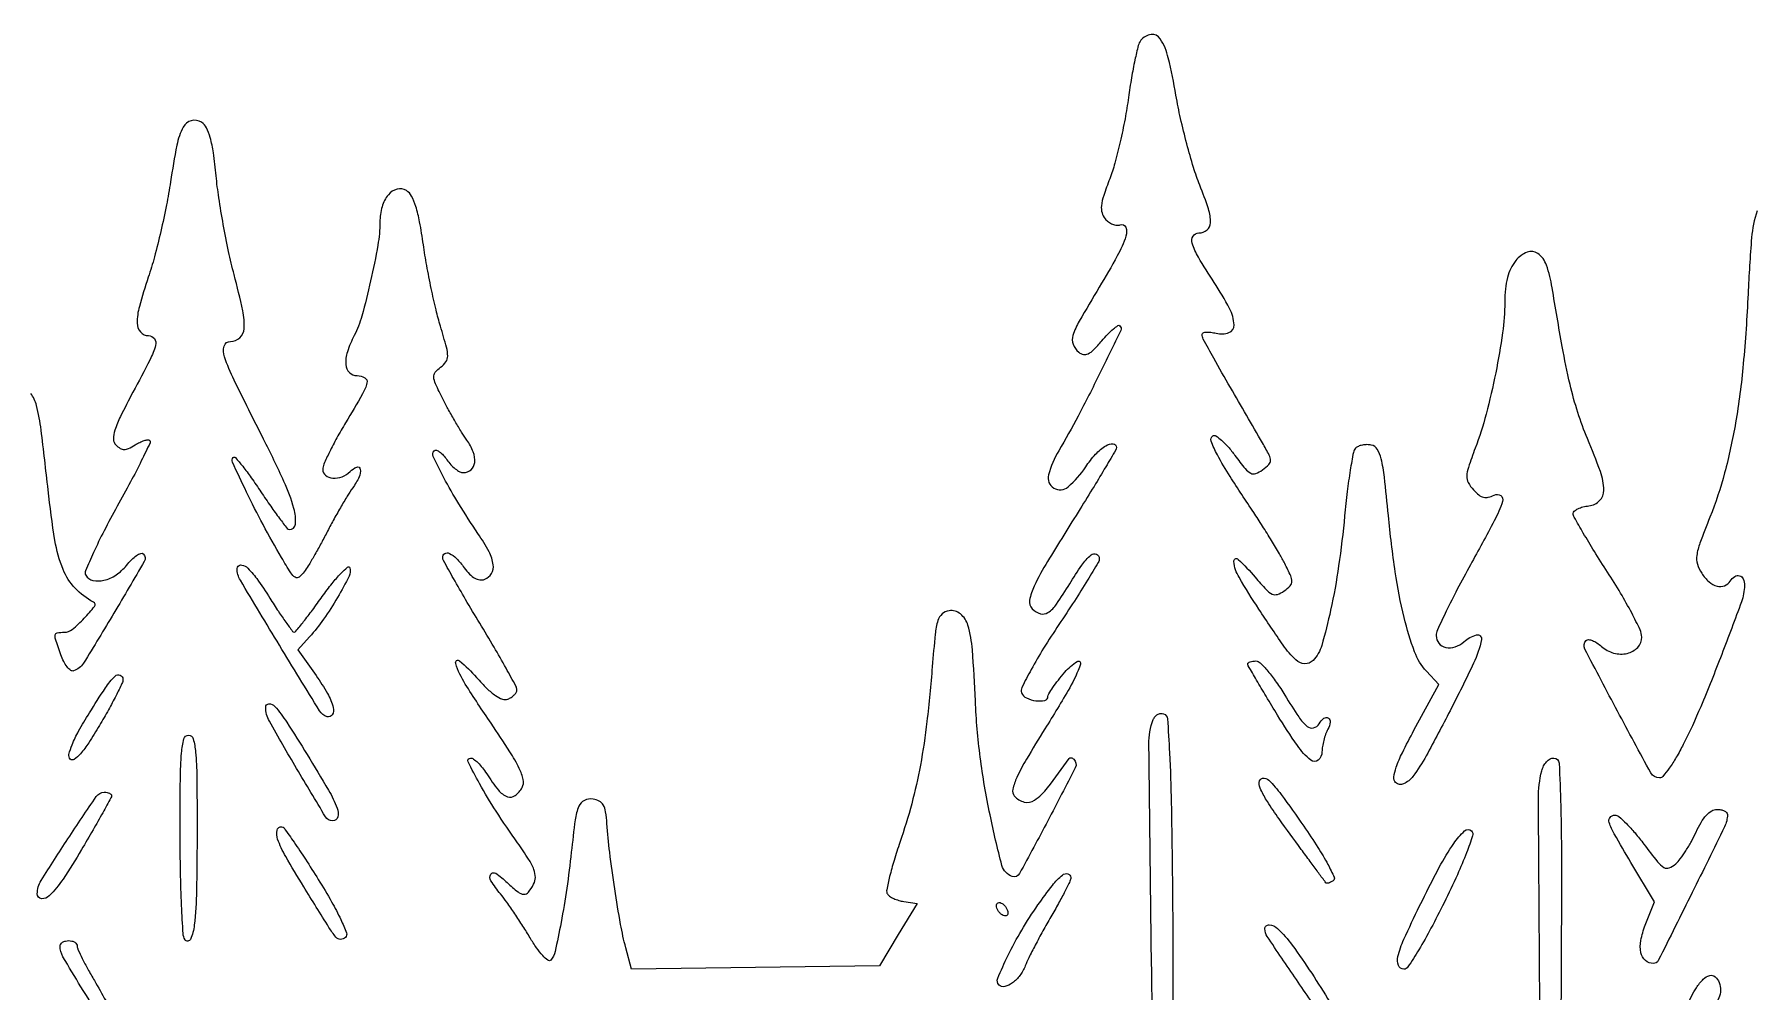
# Model space of a CAD drawing. Extents: x 118 to 879, y 65 to 960.
# Drawn here: x 375.5 to 676.9, y 792.1 to 959.8 of the extents above; entities that cross this region are included whole.
import ezdxf

# ---------------------------------------------------------------- set-up
doc = ezdxf.new("R2010")
doc.units = 0

msp = doc.modelspace()

# ---------------------------------------------------------------- linework, layer by layer
msp.add_lwpolyline([(677.199196, 928.852145, 0.061426), (676.238892, 924.175304, 0.008621), (675.621214, 914.317396, -0.011615), (674.777567, 902.031937, -0.019336), (673.428238, 891.747674, -0.02263), (671.511624, 882.944681, -0.030319), (668.940318, 875.191979, 0.006379), (667.186542, 870.64487, 0.052468), (666.636994, 868.497253, 0.109945), (666.74927, 866.969072, 0.072047), (667.498207, 865.362392, 0.06658), (668.778272, 863.882145, 0.115231), (670.202305, 863.112714, 0.159144), (671.506147, 863.177584, 0.164425), (672.5, 864, -0.105948), (673.279954, 864.812957, -0.225763), (674.121047, 864.940871, -0.222084), (674.761126, 864.367783, -0.103433), (674.984635, 863.25, -0.085651), (674.461522, 860.369789, -0.00408), (671.004827, 851.15022, -0.007394), (667.321821, 841.973364, -0.018249), (664.278477, 835.388678, -0.015058), (663.047302, 833.132609, -0.02194), (661.818148, 831.229799, -0.018522), (660.713136, 829.789574, -0.223437), (660.097489, 829.5, -0.273999), (658.589232, 830.393611, -0.003077), (652.762562, 841.189764, -0.002859), (647.041667, 852.097833, -0.326598), (647.276432, 853.609766, -0.227215), (647.689897, 853.755352, -0.067909), (648.356257, 853.589528, -0.053088), (649.148763, 853.171301, -0.035992), (649.953574, 852.542015, 0.118404), (652.080703, 851.380364, 0.123686), (654.467202, 851.337352, 0.148488), (656.293087, 852.389881, 0.190519), (657, 854.177771, 0.111266), (656.709534, 855.466896, 0.010294), (655.2375, 858.409639, 0.012861), (653.297923, 861.876036, 0.009744), (651, 865.57949, -0.004652), (648.700823, 869.202089, -0.006923), (646.7625, 872.418325, -0.003387), (645.179928, 875.171092, -0.129463), (645, 875.854348, -0.222369), (645.192424, 876.265623, -0.061406), (645.807812, 876.662592, -0.049577), (646.696939, 876.988329, -0.034398), (647.75, 877.183578, 0.171092), (649.626626, 878.098115, 0.202742), (650.350063, 879.917962, 0.080552), (649.747948, 883.181489, 0.01452), (647.494685, 888.952549, -0.02321), (645.80694, 893.507236, -0.019632), (644.440756, 898.459129, -0.013146), (643.07542, 905.070633, -0.003746), (641.303211, 915.403199, 0.042655), (640.309429, 919.334004, 0.150695), (638.788418, 921.411255, 0.265316), (636.944113, 921.635416, 0.122067), (634.93735, 920.139216, 0.059306), (634.070215, 918.782563, 0.04768), (633.467897, 917.157598, 0.040556), (633.11498, 915.202743, 0.02439), (633, 912.847058, -0.034844), (632.627151, 907.503249, -0.01504), (631.423239, 900.464242, -0.015062), (629.738744, 893.25679, -0.024582), (627.830806, 887.277334, 0.008041), (626.635271, 883.918367, 0.071294), (626.349131, 882.376677, 0.137287), (626.61555, 881.247488, 0.057813), (627.5297, 879.967182, 0.04029), (628.466758, 879.085966, 0.107658), (629.28403, 878.681383, 0.123235), (630.125921, 878.681427, 0.061606), (631.125867, 879.067362, -0.283805), (632.292006, 878.995353, -0.331796), (632.628353, 877.964272, -0.040295), (631.159306, 874.546529, -0.00418), (627, 866.839053, 0.00541), (624.701273, 862.55416, 0.007734), (622.7625, 858.700365, 0.004615), (621.218045, 855.431723, 0.108468), (621, 854.438436, 0.172156), (621.470748, 853.111741, 0.170223), (622.674669, 852.370882, 0.136213), (624.307788, 852.462968, 0.102476), (625.865986, 853.378719, -0.122916), (628.076955, 854.560746, -0.551401), (628.931118, 853.746491, -0.061409), (627.554744, 849.609586, -0.008058), (623.434676, 841.293029, -0.005181), (619.252184, 833.384036, -0.037991), (616.934162, 829.789382, -0.120534), (615.301443, 828.463134, -0.316935), (613.892803, 828.707197, -0.234127), (613.574607, 829.650207, -0.050897), (613.988464, 831.36929, -0.030993), (615.072826, 833.93462, -0.008335), (617.109864, 837.861234), (621.448409, 845.893788), (619.304928, 848.196894, -0.100141), (617.221882, 851.595194, -0.027614), (615.390073, 857.622013, -0.023377), (613.829648, 865.601793, -0.012833), (612.630616, 875.487467, 0.004316), (611.92955, 882.225803, 0.031402), (611.363337, 885.426617, 0.076704), (610.668003, 887.113508, 0.212216), (609.637747, 887.831247, 0.050374), (608.863217, 887.900823, 0.046119), (608.066423, 887.818263, 0.049146), (607.365499, 887.606324, 0.098707), (606.886692, 887.286692, 0.151289), (606.491529, 886.537011, 0.005937), (605.949873, 883.435973, 0.010063), (605.420027, 879.701146, 0.006891), (604.962569, 875.442912, -0.012573), (603.918788, 866.667135, -0.017709), (602.5163, 858.913285, -0.016538), (600.953235, 852.725505, -0.120258), (599.442355, 850.085903, -0.221872), (597.981092, 849.510899, -0.175827), (596.406639, 850.19498, -0.051997), (594.20396, 852.76324, -0.006019), (589.95822, 859.063638, -0.012012), (586.473906, 864.659403, -0.104834), (585.547492, 867.417992, -0.696973), (586.320082, 867.808989, -0.03029), (589.309907, 864.671826, 0.011772), (591.221877, 862.510841, 0.095082), (592.284616, 861.730559, 0.193306), (593.21834, 861.672755, 0.079006), (594.367477, 862.267738, 0.041726), (595.421483, 863.190024, 0.188848), (595.730236, 863.930083, 0.113613), (595.528998, 864.901309, 0.011071), (594.472944, 867.072485, 0.01313), (593.546143, 868.764538, 0.004808), (592.15054, 871.108793, 0.004762), (590.575366, 873.643045, 0.005687), (589.041199, 876, -0.004353), (584.892506, 882.336629, -0.02021), (582.679702, 886.108399, -0.030265), (581.574432, 888.520681, -0.361166), (581.878059, 889.424637, -0.2911), (582.41662, 889.417652, -0.035253), (583.404448, 888.666717, -0.033023), (584.559137, 887.509509, -0.021051), (585.749632, 886.02581, 0.010972), (587.543917, 883.6949, 0.102177), (588.518468, 882.891932, 0.213141), (589.413818, 882.833183, 0.071968), (590.588948, 883.472362, 0.03527), (591.704366, 884.435689, 0.199977), (591.99883, 885.145628, 0.121824), (591.772832, 886.0533, 0.010043), (590.58152, 888.200369, -0.00071), (584.948199, 897.920965, -0.004165), (582.039185, 903.055362, -0.003478), (580.213982, 906.394838, -0.123938), (580, 907.244837, -0.314009), (580.180284, 907.503599, -0.07171), (580.731638, 907.621452, -0.04986), (581.535779, 907.595526, -0.028517), (582.490682, 907.412983, 0.149931), (584.704665, 907.527638, 0.32695), (585.599475, 908.865737, 0.111808), (584.820231, 911.734173, 0.022378), (582.11087, 916.329831, -0.009665), (579.351437, 920.749654, -0.060088), (578.266979, 923.186187, -0.215832), (578.42537, 924.432417, -0.260471), (579.440983, 925, 0.176846), (580.868292, 925.521127, 0.216539), (581.472632, 926.791105, 0.083971), (581.110645, 929.188037, 0.015782), (579.588825, 933.370066, -0.021076), (578.499376, 936.465498, -0.009458), (577.318414, 940.613721, -0.009344), (576.233678, 945.051108, -0.01255), (575.427804, 949.110627, 0.015612), (574.084789, 955.665531, 0.083973), (572.668841, 959.006499, 0.288073), (571.065837, 959.763945, 0.199917), (569.270757, 958.75, 0.104203), (568.832164, 957.852014, 0.008514), (568.233836, 955.292642, 0.011139), (567.63478, 952.183619, 0.00834), (567.108746, 948.735591, -0.012877), (566.500752, 944.979233, -0.010089), (565.654676, 940.938292, -0.010226), (564.714174, 937.208691, -0.024508), (563.826807, 934.499064, 0.010909), (562.762521, 931.525122, 0.05218), (562.373941, 929.767547, 0.096185), (562.471157, 928.531001, 0.106016), (563.026587, 927.467964, 0.062434), (563.621224, 926.910251, 0.062825), (564.333924, 926.517957, 0.068941), (565.051666, 926.342294, 0.117732), (565.660214, 926.423106, -0.413647), (566.624393, 925.994814, -0.174662), (566.659638, 924.429064, -0.044464), (565.144331, 920.963503, -0.010578), (562, 915.5, 0.004754), (558.477732, 909.541409, 0.054454), (557.378736, 907.050801, 0.16517), (557.411118, 905.481047, 0.133297), (558.386993, 904.093788, 0.12672), (559.209566, 903.705905, 0.163618), (560.03168, 903.818266, 0.084852), (561.010701, 904.53132, 0.018127), (562.428091, 906.096911, -0.016775), (563.483191, 907.268681, -0.027988), (564.455686, 908.17145, -0.027607), (565.257942, 908.765121, -0.355783), (565.6035, 908.729834, -0.318604), (565.742534, 907.91265, -0.001714), (562.046405, 900.295645, -0.007546), (558.282901, 892.892082, -0.012888), (554.890506, 886.843765, 0.069835), (553.103829, 882.588138, 0.333433), (554.034742, 880.295016, 0.323883), (556.544241, 880.508732, 0.068806), (559.618698, 884, -0.039553), (561.345177, 886.207776, -0.065946), (563.152735, 887.719055, -0.158506), (564.408116, 888.039961, -0.395552), (565, 887.408847, -0.133243), (564.885315, 886.986127, -0.001102), (563.131669, 884.007184, -0.003833), (561.077647, 880.595473, -0.002446), (558.639725, 876.658847, 0.002934), (552.92251, 867.406838, 0.025225), (550.604988, 863.136265, 0.064664), (549.788541, 860.652714, 0.248393), (550.251244, 859.148756, 0.123158), (551.68665, 858.287713, 0.224638), (553.010045, 858.483268, 0.095332), (554.512169, 859.965505, 0.014433), (556.811501, 863.528362, -0.016714), (558.929849, 866.77816, -0.063103), (560.559461, 868.573199, -0.281176), (561.492346, 868.723201, -0.30442), (562, 867.966665, -0.135105), (561.806411, 867.263303, -0.002836), (559.921367, 864.138719, -0.00638), (557.635567, 860.503083, -0.004229), (554.923801, 856.386427, 0.009076), (552.243159, 852.229862, 0.013758), (550.079243, 848.512202, 0.008672), (548.439777, 845.380449, 0.210878), (548.392416, 844.419763, 0.195068), (549.232708, 843.520849, 0.074508), (550.9078, 843.029992, 0.089672), (552.44624, 843.095499, 0.350751), (553, 843.787774, -0.142033), (553.136138, 844.257352, -0.010974), (553.869312, 845.361169, -0.014323), (554.8258, 846.654191, -0.010428), (555.959359, 848.037774, -0.072747), (558.096953, 849.906205, -0.714183), (558.70974, 849.423417, -0.047075), (556.815361, 845.303044, -0.008622), (552.484157, 838.114475, 0.005801), (549.235797, 832.791302, 0.026884), (547.564111, 829.600196, 0.047384), (546.844414, 827.526803, 0.237343), (547.112476, 826.364475, 0.160427), (548.840573, 825.281214, 0.213359), (550.643166, 825.606674, 0.079033), (552.944171, 827.779603, 0.011879), (556.70955, 832.916667, -0.164883), (556.864463, 833.030857, -0.119824), (557.079698, 833.04592, -0.092313), (557.32533, 832.955493, -0.062218), (557.561761, 832.771572, -0.324585), (557.794694, 831.306643, -0.003699), (552.978941, 821.997971, -0.003596), (548.021902, 812.749335, -0.363144), (546.751656, 812.249448, -0.253533), (544.947566, 814.176543, -0.012176), (542.855846, 823.050471, -0.019444), (541.14087, 833.146865, -0.021586), (540.289362, 843, 0.007473), (539.769145, 851.961194, 0.052699), (538.99613, 856.252229, 0.149541), (537.691626, 858.241508, 0.211812), (535.682339, 858.810684, 0.148906), (534.462625, 858.240851, 0.137617), (533.721692, 857.071, 0.048033), (533.253856, 854.703291, 0.004899), (532.743272, 849, -0.008813), (531.808322, 839.402886, -0.016833), (530.663055, 831.742246, -0.0195), (529.144461, 824.984838, -0.018326), (527.077136, 818.222763, 0.009769), (526.051245, 815.06163, 0.014302), (525.28335, 812.239539, 0.009629), (524.763662, 809.891413, 0.190909), (524.892238, 809.179687, 0.108829), (525.282677, 808.779291, 0.037679), (525.992884, 808.385882, 0.03531), (526.866162, 808.057231, 0.034278), (527.785664, 807.850815), (530.071328, 807.5), (526.785664, 802.057553), (523.5, 796.615106), (501.78425, 796.323499), (480.068501, 796.031891), (479.072786, 799.765945, -0.020916), (478.163351, 803.856496, -0.006523), (477.137057, 810.062194, -0.006757), (476.249679, 816.482863, -0.014163), (475.769094, 821.5, 0.021449), (475.53828, 823.588633, 0.090536), (475.127478, 824.774285, 0.143034), (474.433424, 825.45072, 0.086942), (473.33589, 825.808296, 0.14771), (471.813614, 825.575435, 0.18652), (470.843011, 824.54788, 0.063894), (470.207819, 822.164815, 0.006919), (469.530301, 816.5, -0.009675), (468.739559, 810.18393, -0.011175), (467.735686, 804.201193, -0.007133), (466.6818, 799.077547, -0.130257), (465.92487, 797.609965, -0.389384), (465.437284, 797.564529, -0.043063), (464.530954, 798.385134, -0.034841), (463.445364, 799.729588, -0.019517), (462.309965, 801.498674, 0.008772), (461.0604, 803.540875, 0.00675), (459.627938, 805.726572, 0.006831), (458.232933, 807.733998, 0.01613), (457.125568, 809.180944, -0.028821), (455.452575, 811.485841, -0.284929), (455.435292, 812.631311, -0.435886), (456.301241, 812.814639, -0.035191), (458.318394, 811.17061, 0.017678), (460.193752, 809.529652, 0.156341), (461.204976, 809.133577, 0.2437), (462.016956, 809.491268, 0.046628), (462.935092, 810.878718, 0.124797), (463.235408, 812.089713, 0.091284), (462.97641, 813.456414, 0.050237), (462.049533, 815.28228, 0.011771), (460.128517, 818.128718, -0.010291), (456.347764, 823.695193, -0.017435), (453.445442, 828.524046, -0.013839), (451.46668, 832.33755, -0.553387), (451.881925, 833, -0.160675), (452.407044, 832.826781, -0.033822), (453.153052, 832.192188, -0.032213), (453.955245, 831.302807, -0.0257), (454.703849, 830.25, 0.026813), (456.749958, 827.385939, 0.132156), (458.334453, 826.220771, 0.258861), (459.682123, 826.404272, 0.109805), (460.910859, 827.833438, 0.178754), (461.101424, 829.209344, 0.058715), (460.421448, 831.17247, 0.030766), (458.769871, 834.109565, 0.006263), (455.466258, 839.083438, -0.00909), (450.950816, 845.965934, -0.064559), (449.277542, 849.580813, -0.749917), (449.952739, 850.031409, -0.037958), (452.944489, 847.105348, 0.017473), (454.760332, 845.177772, 0.043616), (456.247544, 843.942504, 0.06449), (457.460441, 843.315458, 0.180613), (458.401851, 843.323963, 0.04966), (459.01316, 843.631146, 0.054696), (459.530544, 844.044567, 0.061904), (459.883886, 844.496385, 0.135838), (460, 844.915897, 0.124996), (459.82817, 845.592499, 0.002445), (458.090625, 848.755777, 0.005706), (455.990975, 852.434867, 0.003777), (453.5, 856.613532, -0.00322), (451.00883, 860.781962, -0.004935), (448.909375, 864.428717, -0.001847), (447.150988, 867.581166, -0.126952), (447, 868.16625, -0.269514), (447.384434, 868.827641, -0.247126), (448.177675, 868.853999, -0.08834), (449.411875, 867.958744, -0.034378), (450.772519, 866.337725, 0.035059), (451.722962, 865.208527, 0.071456), (452.637849, 864.500844, 0.096549), (453.515565, 864.206844, 0.124924), (454.355926, 864.30634, 0.169806), (455.559753, 865.326109, 0.170786), (455.862142, 866.871154, 0.087616), (455.115071, 869.126851, 0.024499), (453.185459, 872.319825, -0.009933), (449.806142, 877.560606, -0.016716), (447.208458, 882.103613, -0.011002), (445.339679, 885.837943, -0.322082), (445.521151, 886.828506, -0.273218), (445.900155, 886.91845, -0.080118), (446.458085, 886.641811, -0.056156), (447.101084, 886.063601, -0.033593), (447.731284, 885.25, 0.039392), (448.414225, 884.389096, 0.041334), (449.213615, 883.660938, 0.04499), (450.006124, 883.157135, 0.119652), (450.653357, 883, 0.185045), (451.968163, 883.50385, 0.186978), (452.60237, 884.754827, 0.118248), (452.347121, 886.621706, 0.060712), (451.223953, 888.714506, -0.014866), (450.316831, 890.086743, -0.006497), (449.192276, 891.956919, -0.006423), (448.048647, 893.975117, -0.008529), (447.063855, 895.840963, -0.00858), (445.750789, 898.549383, -0.089493), (445.439426, 899.740168, -0.190265), (445.697918, 900.579379, -0.066245), (446.628197, 901.470082, 0.07919), (447.567592, 902.417069, 0.157873), (447.886392, 903.41175, 0.066637), (447.675303, 904.95338, 0.006211), (446.606653, 908.64775, -0.015186), (445.837693, 911.496656, -0.006855), (444.994863, 915.273638, -0.00678), (444.213269, 919.288226, -0.009201), (443.623778, 922.933582, 0.010312), (442.967289, 926.93682, 0.030116), (442.293082, 929.6521, 0.044213), (441.546967, 931.45715, 0.136), (440.653483, 932.41495, 0.204613), (439.026514, 932.654403, 0.154892), (437.485332, 931.677673, 0.105958), (436.377275, 929.58749, 0.069192), (436, 926.874246, -0.043769), (435.647449, 922.854553, -0.011889), (434.386329, 916.592794, -0.011409), (432.844857, 910.436276, -0.052322), (431.505573, 907.010777, 0.039215), (430.307922, 904.169042, 0.098032), (430.028318, 901.94445, 0.179393), (430.655153, 900.560973, 0.200204), (432, 900, -0.134854), (433.363956, 899.625318, -0.329232), (433.745644, 898.718768, -0.071387), (432.97236, 896.783479, -0.005012), (430, 891.741638, 0.009572), (428.46811, 889.088167, 0.012489), (427.175, 886.60101, 0.010132), (426.196646, 884.491263, 0.103859), (426, 883.554774, 0.230957), (426.498461, 882.533216, 0.147401), (427.754712, 882.045684, 0.110289), (429.383466, 882.278855, 0.106276), (430.783333, 883.183333, -0.100753), (431.965995, 883.965923, -0.482425), (432.571308, 883.623161, -0.152059), (432.368198, 882.234414, -0.041875), (431.237339, 880.307575, 0.016024), (430.301108, 878.885991, 0.006167), (429.089752, 876.855975, 0.006098), (427.828845, 874.620055, 0.007477), (426.708015, 872.5, -0.006389), (425.628887, 870.448035, -0.006323), (424.494014, 868.417135, -0.006225), (423.45647, 866.665148, -0.024223), (422.749707, 865.622163, -0.064452), (421.853209, 864.702642, -0.317893), (421.170188, 864.665882, -0.112954), (420.406566, 865.431597, -0.007411), (418.778161, 868.122163, -0.009538), (415.541549, 873.903584, -0.010628), (412.647147, 879.601211, -0.003876), (410.181546, 884.824652, -0.314456), (410.330917, 885.664251, -0.436115), (410.688725, 885.650971, -0.00884), (411.973166, 884.105841, -0.014905), (413.484887, 882.100842, -0.008731), (415.179628, 879.617103, 0.006249), (416.882008, 877.095369, 0.009691), (418.419775, 874.967052, 0.004463), (419.764007, 873.213382, 0.222446), (420.143011, 873.020807, 0.400539), (421.227039, 873.990129, 0.089344), (420.957016, 876.710025, 0.038148), (419.203527, 881.463118, 0.009714), (415.634593, 888.868171, -0.002713), (410.474701, 899.201791, -0.032706), (408.775621, 903.3084, -0.154011), (408.735708, 905.183021, -0.333184), (409.825624, 906, 0.185756), (411.489507, 906.640245, 0.197685), (412.240318, 908.211329, 0.067809), (411.987461, 911.367566, 0.009691), (410.474864, 917.692602, -0.011226), (409.518781, 921.745495, -0.00718), (408.581926, 926.492466, -0.007214), (407.797481, 931.172633, -0.013354), (407.31726, 934.996415, 0.009832), (406.838583, 939.037879, 0.031754), (406.298764, 941.68669, 0.049298), (405.640933, 943.418348, 0.137881), (404.777524, 944.372342, 0.20479), (402.970591, 944.658703, 0.213933), (401.558886, 943.544099, 0.071746), (400.441752, 940.36281, 0.011873), (399.334909, 933.942304, -0.012349), (398.632343, 929.889923, -0.008122), (397.6335, 925.262808, -0.008173), (396.513957, 920.788754, -0.015583), (395.444286, 917.239295, 0.013402), (393.880758, 912.131799, 0.068265), (393.48479, 909.193267, 0.179834), (394.066185, 907.640378, 0.217509), (395.468615, 907, -0.241605), (396.500907, 906.470265, -0.22618), (396.711528, 905.297329, -0.051126), (395.742189, 902.793433, -0.005055), (392.75, 897.068876, 0.007147), (390.563998, 892.843717, 0.037829), (389.579814, 890.432554, 0.079881), (389.342221, 888.886579, 0.195375), (389.774959, 887.842213, 0.059197), (390.523734, 887.244308, 0.139956), (391.204212, 887.050495, 0.110397), (391.989873, 887.226626, 0.029461), (393.122338, 887.844329, -0.025951), (393.95184, 888.304359, -0.037576), (394.729854, 888.614521, -0.041967), (395.364103, 888.756584, -0.234634), (395.684526, 888.648808, -0.317947), (395.757042, 888.225647, -0.002661), (394.220616, 885.055375, -0.008025), (392.340039, 881.377387, -0.00493), (390.013244, 877.103605, 0.007767), (387.697653, 872.792332, 0.01204), (385.847923, 868.99488, 0.006369), (384.428009, 865.784781, 0.243999), (384.485114, 865.024086, 0.201649), (385.758033, 864.116759, 0.115142), (387.67707, 864.132065, 0.08967), (389.808084, 865.073791, 0.075529), (391.622799, 866.75, -0.028137), (392.519095, 867.75045, -0.046198), (393.394072, 868.475054, -0.060691), (394.127767, 868.855254, -0.292438), (394.56621, 868.760821, -0.340929), (394.741074, 867.448835, -0.003109), (389.425122, 858.393813, -0.004366), (384.092191, 849.613225, -0.179407), (382.363667, 848.268332, -0.241618), (381.848798, 848.355636, -0.064564), (381.233992, 848.953066, -0.050478), (380.623089, 849.90635, -0.033415), (380.113667, 851.103779, -0.00412), (379.185054, 853.839923, -0.12047), (379.127178, 854.569457, -0.325695), (379.485786, 854.924539, -0.033208), (380.75, 855.031425, 0.17003), (382.123519, 855.540272, 0.027991), (384.229886, 857.493129, 0.0269), (386.015038, 859.555613, 0.467667), (385.848274, 860.318393, -0.083312), (382.618271, 862.758094, -0.093637), (380.516536, 866.030415, -0.056024), (379.094479, 871.12375, -0.012811), (377.891551, 879.999205, 0.003189), (376.678578, 890.457124, 0.032173), (375.866951, 894.766205, 0.095431), (374.865345, 896.889453, 0.202229)], format="xyb")
for points in [[(416.743764, 861, 0.006017), (418.217741, 858.703925, 0.009552), (419.540302, 856.778337, 0.00398), (420.699746, 855.184441, 0.266222), (420.997159, 855.053914, 0.198917), (421.303699, 855.221185, 0.002763), (422.650287, 856.910288, 0.007244), (424.188725, 858.921327, 0.004645), (425.918712, 861.297778, -0.01235), (427.642297, 863.590343, -0.023657), (429.154036, 865.325603, -0.026477), (430.329457, 866.429175, -0.530177), (430.727583, 866.317251, -0.200948), (430.617444, 864.848788, -0.013998), (428.592216, 861.13697, -0.02064), (426.13882, 857.298697, -0.032302), (423.691739, 854.23894), (421.630591, 851.97788), (424.815295, 847.459704, -0.02364), (426.830924, 844.292174, -0.06456), (427.839631, 841.841723, -0.199899), (427.671685, 840.586775, -0.351539), (426.75, 840.232387, -0.179611), (425.440648, 841.257944, -0.001431), (418.420842, 852.757674, -0.001789), (411.564032, 864.154814, -0.135326), (411, 866.200627, -0.387795), (411.56509, 866.819651, -0.209707), (412.622539, 866.466417, -0.052933), (414.441413, 864.430766, -0.016198)], [(391, 846.808167, -0.111005), (390.829472, 846.049522, -0.006686), (389.794876, 843.93791, -0.009747), (388.468998, 841.442804, -0.007031), (386.897449, 838.710718, -0.010763), (385.003202, 835.673084, -0.033965), (383.557406, 833.759405, -0.057339), (382.46952, 832.763421, -0.368481), (381.78193, 832.81807, -0.260668), (381.549298, 833.641279, -0.039605), (382.09637, 835.327371, -0.029386), (383.241807, 837.688547, -0.010593), (385.134481, 840.906957, -0.008293), (387.926124, 845.268269, -0.04914), (389.636049, 847.364863, -0.302482), (390.506275, 847.542142, -0.30504)], [(594.5, 844, 0.010541), (596.923087, 840.194352, 0.072125), (598.404746, 838.545552, 0.236517), (599.511952, 838.286026, 0.19828), (600.5, 839, -0.086438), (601.347967, 839.955156, -0.314554), (602.114353, 840.003361, -0.303344), (602.445111, 839.291684, -0.084554), (602.035184, 838.065741, 0.03628), (601.638512, 837.174777, 0.023279), (601.304085, 836.09286, 0.023381), (601.074534, 834.997001, 0.039954), (601, 834.065741, -0.223356), (600.319552, 832.618499, -0.360459), (599.034457, 832.618659, -0.069091), (596.689861, 835.182374, -0.01306), (593.224389, 840.51005, -0.002399), (591.221856, 843.807375, -0.003759), (589.534664, 846.664195, -0.001076), (588.093754, 849.158783, -0.131156), (588, 849.51005, -0.250485), (588.100568, 849.698201, -0.064703), (588.419356, 849.856077, -0.05012), (588.880736, 849.964324, -0.032584), (589.427596, 850, -0.199677), (590.175538, 849.688903, -0.020162), (591.506498, 848.2375, -0.022792), (592.999856, 846.298327, -0.016195)], [(423.25, 833.628736, -0.005323), (427.022408, 827.338155, -0.040094), (428.528399, 824.215754, -0.155495), (428.62184, 822.67924, -0.343617), (427.75, 822.001114, -0.261804), (426.472148, 822.720943, -0.003172), (421.411876, 831.175526, -0.005035), (416.651465, 839.433725, -0.12892), (416, 841.918356, -0.414711), (416.582188, 842.499556, -0.215888), (417.609028, 842.032411, -0.03606), (419.685796, 839.280665, -0.005895)], [(574.811658, 809.917031, -0.003627), (574.885532, 785.219109, -0.008291), (574.497306, 766.597162, -0.004601), (573.835481, 752.413753, -0.64801), (572.641468, 751.957472, -0.195188), (571.760163, 754.040014, -0.000307), (571.17627, 795.183036, -0.000571), (570.675986, 835.417726, -0.094706), (571.449756, 839.729662, -0.083429), (571.754809, 840.246885, -0.0892), (572.206142, 840.622062, -0.09569), (572.731582, 840.798983, -0.114364), (573.250526, 840.750189, -0.302597), (573.927776, 839.880496, -0.005842), (574.299476, 833.919259, -0.008258), (574.60093, 825.075218, -0.001828)], [(403.986345, 820.75, -0.004309), (403.882625, 809.783016, -0.022313), (403.502932, 803.734601, -0.079143), (402.82323, 801.232669, -0.597189), (401.876575, 801.165465, -0.127027), (401.537398, 802.216103, -0.003315), (401.274625, 807.175168, -0.006791), (401.082504, 813.043139, -0.004565), (401.015313, 819.75, -0.002597), (401.056495, 829.313063, -0.019092), (401.274289, 833.877552, -0.038862), (401.684004, 836.360423, -0.3452), (402.5, 837, -0.339862), (403.310218, 836.377355, -0.042306), (403.724649, 834.043942, -0.020226), (403.943762, 829.731701, -0.002791)], [(642.808853, 782.582422, -0.001384), (642.636444, 763.198602, -0.002257), (642.370413, 746.754962, -0.000292), (642.059422, 732.139656, -0.193395), (641.75, 731.415755, -0.099027), (641.406516, 731.187075, -0.09784), (641, 731.106822, -0.097833), (640.593483, 731.187195, -0.098996), (640.25, 731.415979, -0.19689), (639.604788, 732.954694, -0.000128), (639.227996, 780.141234, -0.000359), (638.907226, 825.897285, -0.0622), (639.482267, 830.75, -0.060789), (639.809639, 831.610283, -0.066308), (640.327144, 832.339062, -0.075015), (640.947716, 832.831882, -0.131095), (641.577905, 833, -0.398623), (642.518054, 832.10887, -0.007278), (642.810233, 824.614417, -0.006892), (642.945044, 811.929625, -0.000743)], [(597.796582, 821.057116, -0.008948), (600.289782, 817.318157, -0.019788), (602.024936, 814.361073, -0.017364), (603.130507, 812.108975, -0.376073), (602.930393, 811.456981, -0.031429), (602.506882, 811.230684, -0.048362), (602.114248, 811.095649, -0.061683), (601.804533, 811.061007, -0.253964), (601.64539, 811.149864, 0.016638), (601.469365, 811.408588, 0.00021), (600.296984, 813.012773, 0.000616), (598.937309, 814.866792, 0.000404), (597.36618, 817, -0.003088), (593.487706, 822.325664, -0.015561), (591.432845, 825.380458, -0.02621), (590.307125, 827.399522, -0.11455), (590, 828.722506, -0.355006), (590.595833, 829.45593, -0.250872), (591.663272, 829.142832, -0.041007), (593.851738, 826.60655, -0.005987)], [(389, 826.427228, -0.125837), (388.895397, 826.018178, -0.001303), (387.457812, 823.407344, -0.004085), (385.76225, 820.405016, -0.00263), (383.75, 816.95109, -0.013306), (380.52253, 811.796287, -0.049681), (378.104728, 808.838534, -0.226078), (376.74975, 808.356867, -0.384319), (376, 809.188221, -0.140489), (376.675115, 811.543527, -0.006064), (381.366082, 818.855154, -0.004252), (386.336883, 826.262139, -0.247694), (387.734962, 827, -0.043333), (388.219246, 826.95795, -0.063066), (388.628395, 826.831748, -0.082714), (388.905415, 826.646184, -0.206757)], [(672, 823.087151, -0.113989), (671.507278, 820.95397, -0.001714), (665.831527, 809.423652, -0.000876), (659.897748, 797.525092, -0.283887), (659.047457, 797, -0.184397), (657.655812, 797.531294, -0.159555), (656.86827, 798.891076, -0.099661), (656.847114, 801.038415, -0.046403), (657.624354, 803.725616), (659.218177, 807.783094), (655.109088, 814.699714, -0.003852), (652.1961, 819.690149, -0.048255), (651.297268, 821.680278, -0.249767), (651.444567, 822.583082, -0.234023), (652.286545, 823, -0.180223), (652.984839, 822.739853, -0.018077), (654.309679, 821.507156, -0.020878), (655.820136, 819.864549, -0.015116), (657.367172, 817.917978, 0.00727), (659.739301, 814.835137, 0.086117), (660.861056, 813.834074, 0.235452), (661.80114, 813.745147, 0.092109), (662.942117, 814.447617, 0.049138), (663.749034, 815.336616, 0.017423), (664.725778, 816.752145, 0.017098), (665.697193, 818.391378, 0.019287), (666.513365, 820.029638, -0.027859), (667.395253, 821.726336, -0.051739), (668.318718, 822.970731, -0.06833), (669.2486, 823.742171, -0.139925), (670.151874, 824, -0.047423), (670.859196, 823.932762, -0.06741), (671.457113, 823.731851, -0.08757), (671.860218, 823.43579, -0.193001)], [(425.208562, 811.723573, -0.008906), (427.551975, 807.789486, -0.020079), (429.151943, 804.710721, -0.018418), (430.145701, 802.37514, -0.295923), (429.975228, 801.575228, -0.203315), (429.115743, 801.22771, -0.219652), (428.305495, 801.618467, -0.033019), (427.082712, 803.320505, -0.00108), (422.660474, 810.456104, -0.007771), (419.501748, 815.760366, -0.042595), (418.093602, 818.779367, -0.141558), (417.984636, 820.332437, -0.367918), (418.809017, 820.965011, -0.229672), (419.218218, 820.740343, -0.002878), (420.973914, 818.235906, -0.007745), (422.970498, 815.255073, -0.004911)], [(622.379642, 807.645264, -0.008566), (620.08777, 803.181978, -0.01329), (617.943757, 799.420796, -0.007502), (616.046434, 796.392355, -0.254308), (615.324905, 796, -0.311307), (614.372122, 796.656874, -0.153421), (614.280962, 798.196547, -0.045439), (615.345584, 801.243498, -0.006897), (618.099465, 807.081687, -0.008239), (621.548525, 813.854446, -0.029273), (624.077306, 818.015973, -0.050399), (625.96627, 820.234779, -0.408196), (627.177692, 820.222308, -0.282667), (627.376185, 819.391198, -0.011982), (626.322141, 816.416065, -0.015877), (624.709166, 812.560251, -0.007325)], [(557, 812.053576, -0.111564), (556.86203, 811.442927, -0.005915), (555.977164, 809.639961, -0.009059), (554.851916, 807.510863, -0.006453), (553.518005, 805.166033, 0.006058), (552.111401, 802.697961, 0.006048), (550.764216, 800.19518, 0.005935), (549.640415, 797.981897, 0.023664), (549.033013, 796.586831, -0.070004), (548.108923, 794.90769, -0.073981), (546.771967, 793.584503, -0.097013), (545.424547, 792.95163, -0.263637), (544.443745, 793.222921, -0.304351), (544.210037, 794.409251, -0.013989), (545.993222, 798.356055, -0.020934), (548.402727, 802.828151, -0.01881), (551.259957, 807.25, -0.012129), (553.798134, 810.690925, -0.053596), (555.542925, 812.501515, -0.24318), (556.491432, 812.713334, -0.340686)], [(546, 805.881966, -0.117858), (545.920761, 805.550471, -0.186277), (545.70625, 805.357263, -0.154201), (545.382383, 805.338175, -0.076764), (545, 805.5, -0.064269), (544.617474, 805.810561, -0.051777), (544.29375, 806.230237, -0.053414), (544.073533, 806.689814, -0.085235), (544, 807.118034, -0.117858), (544.079239, 807.449529, -0.186277), (544.29375, 807.642737, -0.154201), (544.617617, 807.661825, -0.076764), (545, 807.5, -0.064269), (545.382526, 807.189439, -0.051777), (545.70625, 806.769763, -0.053414), (545.926467, 806.310186, -0.085235)], [(599.192166, 795.291857, -0.01073), (602.369604, 790.218087, -0.042244), (603.984581, 786.905322, -0.239151), (603.865101, 785.718358, -0.409467), (602.974533, 785.51574, -0.102491), (601.558618, 786.855697, -0.002575), (596.505208, 794.186519, -0.001915), (591.415688, 801.713506, -0.148764), (591, 803.079731, -0.438618), (591.756988, 803.776641, -0.171015), (593.217853, 803.121891, -0.044599), (595.776036, 800.214266, -0.012865)], [(383, 800.044006, 0.108095), (383.13126, 799.443951, 0.007506), (383.88125, 797.874232, 0.010389), (384.850881, 796.018579, 0.007618), (386, 794, -0.009475), (387.977207, 790.496566, -0.052608), (388.797253, 788.500077, -0.172231), (388.738364, 787.4589, -0.302005), (388.047904, 787, -0.255123), (387.021943, 787.559938, -0.004784), (383.648003, 792.917005, -0.007134), (380.499462, 798.190866, -0.131742), (380, 800.053576, -0.15599), (380.115421, 800.414536, -0.097547), (380.440625, 800.721988, -0.079743), (380.926415, 800.929508, -0.061218), (381.5, 801, -0.061866), (382.073562, 800.928759, -0.080238), (382.559375, 800.719177, -0.09782), (382.884545, 800.408607, -0.154548)], [(670.576251, 793.661888, -0.202241), (670.488409, 790.975752, -0.002604), (663.181087, 775.332305, -0.002114), (655.637093, 759.571754, -0.287591), (653.927877, 758.5, -0.36395), (652.592259, 759.620635, -0.105842), (652.697462, 762.518018, -0.040486), (654.491651, 767.788424, -0.008631), (658.497872, 776.609484, -0.002194), (661.133267, 782.093666, -0.002873), (663.592225, 787.080599, -0.002114), (665.693817, 791.237711, -0.026925), (666.572062, 792.75, -0.047045), (667.783019, 794.266018, -0.145736), (668.911936, 794.902461, -0.23601), (669.860588, 794.670688, -0.125967)]]:
    msp.add_lwpolyline(points, format="xyb", close=True)

doc.saveas('drawing.dxf')
